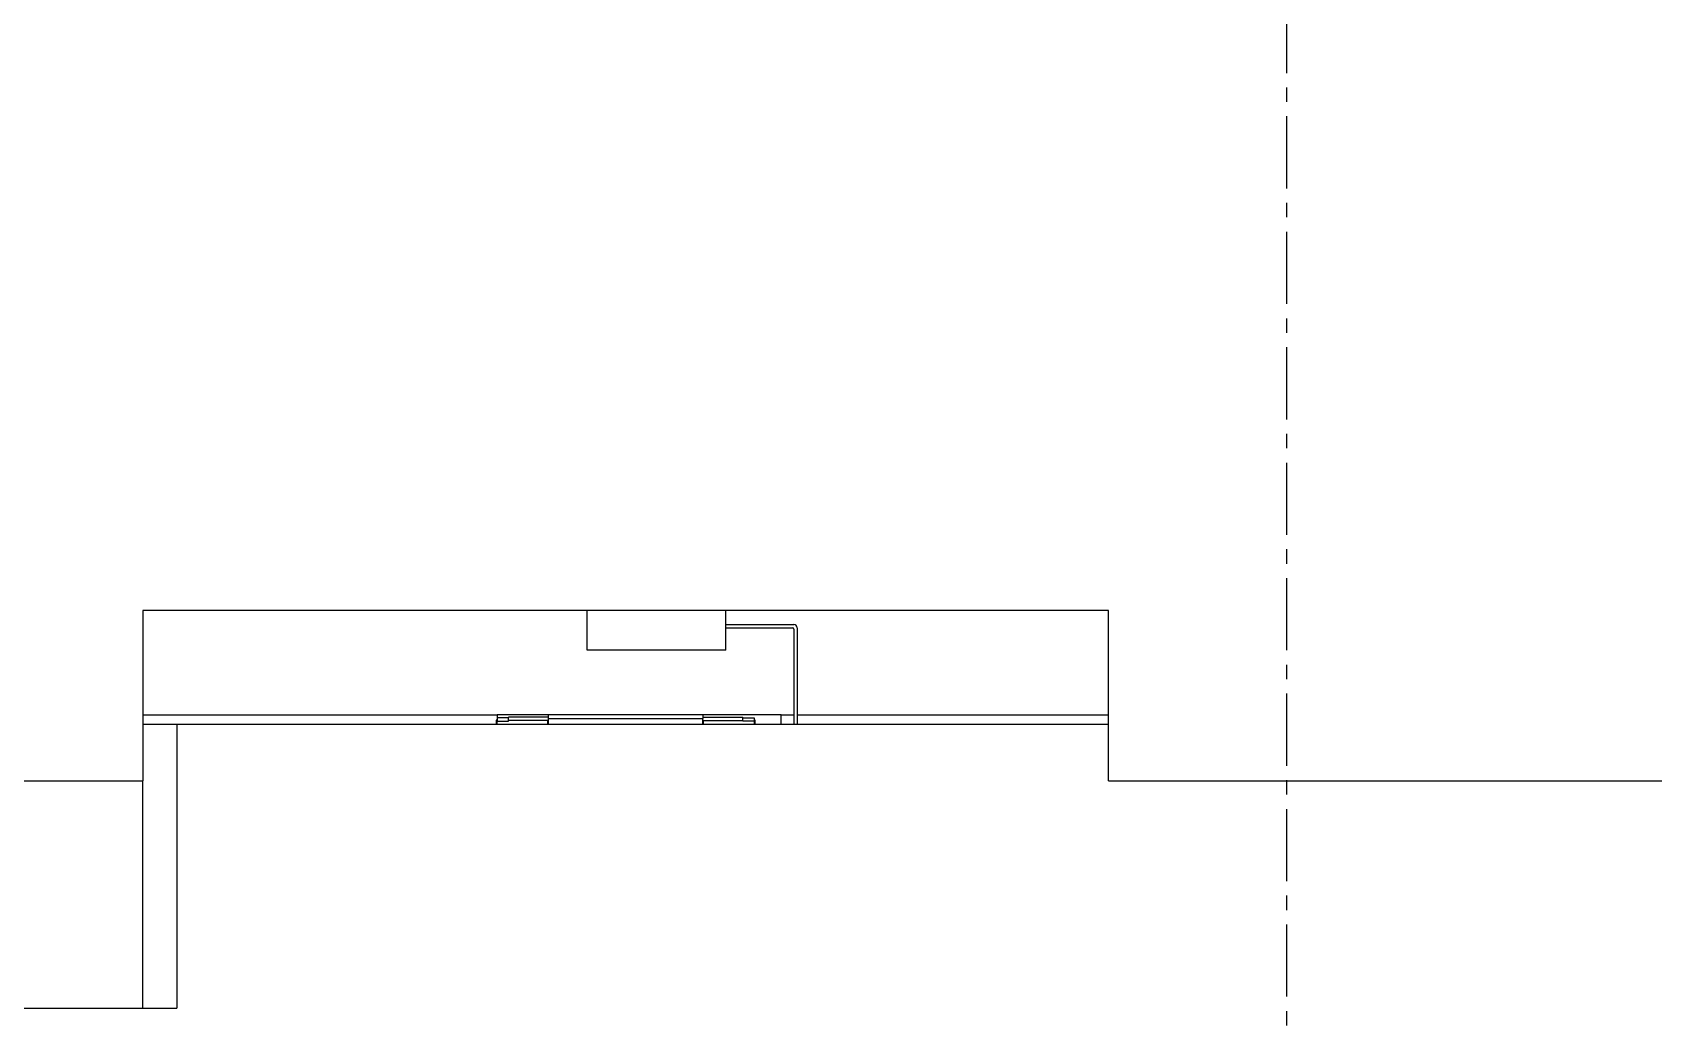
# Model space of a CAD drawing. Extents: x 500 to 100500, y -14500 to 21140.
# Drawn here: x 7596.8 to 7739.5, y -6925.9 to -6838.4 of the extents above; entities that cross this region are included whole.
import ezdxf

# ---------------------------------------------------------------- set-up
doc = ezdxf.new("R2010")
doc.units = 0
doc.linetypes.add('CENTER', pattern=[10.16, 6.35, -1.27, 1.27, -1.27])
doc.layers.get('0').update_dxf_attribs({"linetype": 'CONTINUOUS'})
doc.layers.add('Center', color=1, linetype='CENTER')

# ---------------------------------------------------------------- blocks, each defined once
blk = doc.blocks.new('KJVision F 2')
at = {"color": 3}
blk.add_line((-5665.72, -76763.69, -96.77), (-5665.72, -78093.69, -96.77), dxfattribs=at)
blk = doc.blocks.new('KJprobe Card F')
at = {"color": 6}
for p, q in [((31358.7, -77369.49, 43.99), (31273.7, -77369.49, 43.99)), ((31273.7, -77369.49, 43.99), (31273.7, -77384.49, 43.99)), ((31312.82, -77372.99, 43.99), (31312.82, -77369.49, 43.99)), ((31325.02, -77372.99, 43.99), (31325.02, -77369.49, 43.99)), ((31358.7, -77384.49, 43.99), (31358.7, -77369.49, 43.99)), ((31325.02, -77370.73, 43.99), (31331, -77370.73, 43.99)), ((31325.02, -77371.03, 43.99), (31330.9, -77371.03, 43.99)), ((31331.3, -77371.03, 43.99), (31331.3, -77379.49, 43.99)), ((31331, -77371.13, 43.99), (31331, -77379.49, 43.99)), ((31325.02, -77372.99, 43.99), (31312.82, -77372.99, 43.99)), ((31273.7, -77378.69, 43.99), (31304.9, -77378.69, 43.99)), ((31273.7, -77379.49, 43.99), (31276.7, -77379.49, 43.99)), ((31276.7, -77379.49, 43.99), (31276.7, -77404.49, 43.99)), ((31276.7, -77379.49, 43.99), (31358.7, -77379.49, 43.99)), ((31304.9, -77379.14, 43.99), (31304.8, -77379.14, 43.99)), ((31304.8, -77379.14, 43.99), (31304.8, -77379.49, 43.99)), ((31304.9, -77378.69, 43.99), (31304.9, -77378.94, 43.99)), ((31309.4, -77378.69, 43.99), (31304.9, -77378.69, 43.99)), ((31304.9, -77378.94, 43.99), (31304.9, -77379.24, 43.99)), ((31305.9, -77378.94, 43.99), (31304.9, -77378.94, 43.99)), ((31304.9, -77379.49, 43.99), (31304.9, -77379.24, 43.99)), ((31304.9, -77379.24, 43.99), (31305.9, -77379.24, 43.99)), ((31305.9, -77379.19, 43.99), (31305.9, -77378.89, 43.99)), ((31309.4, -77378.89, 43.99), (31305.9, -77378.89, 43.99)), ((31305.9, -77379.24, 43.99), (31305.9, -77379.19, 43.99)), ((31309.35, -77379.19, 43.99), (31305.9, -77379.19, 43.99)), ((31309.4, -77379.14, 43.99), (31309.35, -77379.14, 43.99)), ((31309.35, -77379.19, 43.99), (31309.35, -77379.14, 43.99)), ((31309.35, -77379.49, 43.99), (31309.35, -77379.19, 43.99)), ((31309.4, -77378.99, 43.99), (31309.4, -77378.69, 43.99)), ((31323, -77378.69, 43.99), (31309.4, -77378.69, 43.99)), ((31309.4, -77379.49, 43.99), (31309.4, -77378.99, 43.99)), ((31309.4, -77378.99, 43.99), (31323, -77378.99, 43.99)), ((31329.9, -77378.69, 43.99), (31323, -77378.69, 43.99)), ((31323, -77378.69, 43.99), (31323, -77378.99, 43.99)), ((31323, -77378.89, 43.99), (31326.5, -77378.89, 43.99)), ((31323, -77379.49, 43.99), (31323, -77378.99, 43.99)), ((31323, -77379.14, 43.99), (31323.05, -77379.14, 43.99)), ((31323.05, -77379.19, 43.99), (31323.05, -77379.14, 43.99)), ((31323.05, -77379.49, 43.99), (31323.05, -77379.19, 43.99)), ((31323.05, -77379.19, 43.99), (31326.5, -77379.19, 43.99)), ((31326.5, -77379.19, 43.99), (31326.5, -77378.89, 43.99)), ((31326.5, -77378.94, 43.99), (31327.5, -77378.94, 43.99)), ((31326.5, -77379.19, 43.99), (31326.5, -77379.24, 43.99)), ((31327.5, -77379.24, 43.99), (31326.5, -77379.24, 43.99)), ((31327.5, -77378.94, 43.99), (31327.5, -77379.24, 43.99)), ((31327.6, -77379.14, 43.99), (31327.5, -77379.14, 43.99)), ((31327.5, -77379.24, 43.99), (31327.5, -77379.49, 43.99)), ((31327.6, -77379.49, 43.99), (31327.6, -77379.14, 43.99)), ((31329.9, -77379.49, 43.99), (31329.9, -77378.69, 43.99)), ((31329.9, -77378.69, 43.99), (31331, -77378.69, 43.99)), ((31331.3, -77378.69, 43.99), (31358.7, -77378.69, 43.99)), ((31233.7, -77384.49, 43.99), (31273.7, -77384.49, 43.99)), ((31273.7, -77404.49, 43.99), (31273.7, -77384.49, 43.99)), ((31358.7, -77384.49, 43.99), (31565.2, -77384.49, 43.99)), ((31230.7, -77404.49, 43.99), (31276.7, -77404.49, 43.99))]:
    blk.add_line(p, q, dxfattribs=at)
for centre, radius in [((31330.9, -77371.13, 43.99), 0.1), ((31331, -77371.03, 43.99), 0.3)]:
    blk.add_arc(centre, radius, 0, 90, dxfattribs=at)

msp = doc.modelspace()

# ---------------------------------------------------------------- block references
msp.add_blockref('KJprobe Card F', (-23667.2, 70480.25, -119.8))
at = {"layer": 'Center'}
msp.add_blockref('KJVision F 2', (13372.87, 71106.65, 20.95), dxfattribs=at)

doc.saveas('drawing.dxf')
